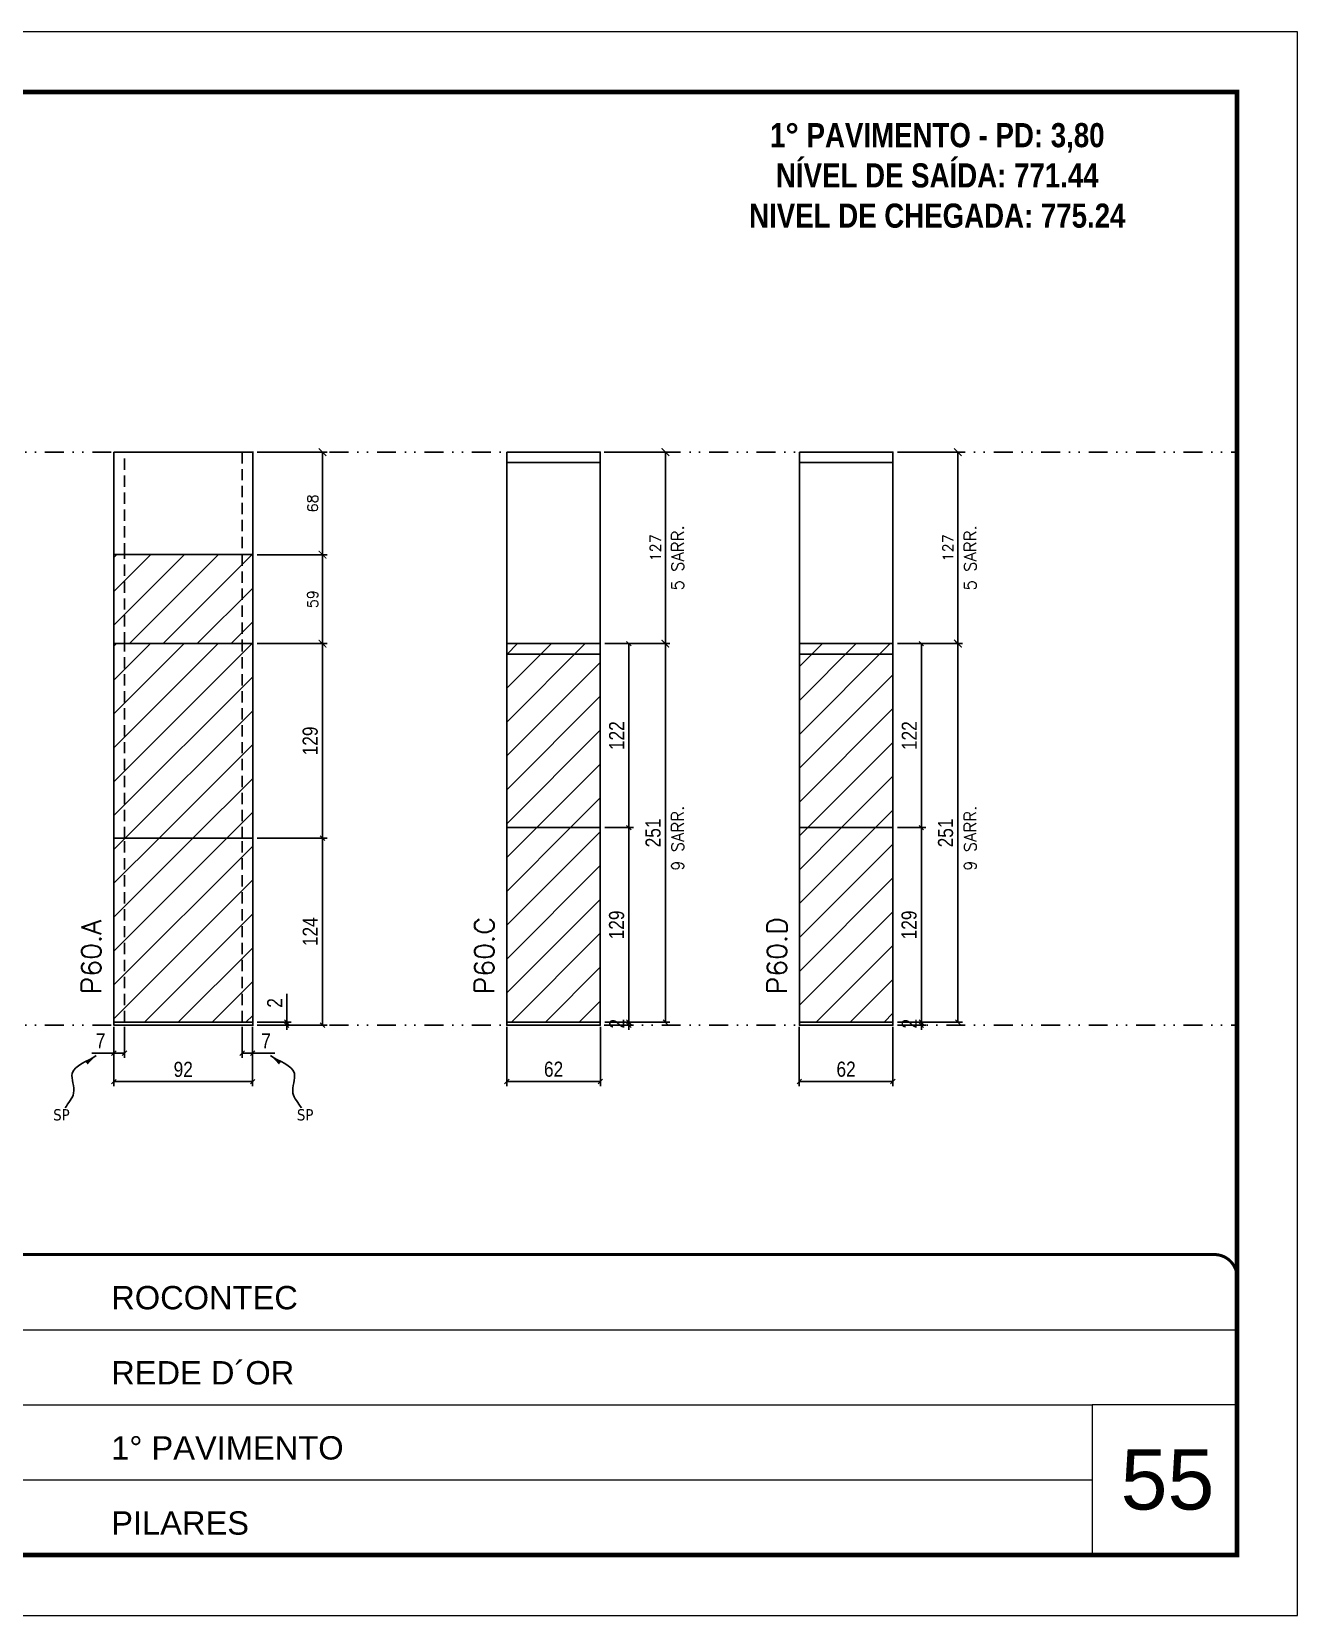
# Model space of a CAD drawing. Extents: x 2949 to 9203, y -16089 to 12527.
# Drawn here: x 6779 to 7618, y -3455 to -2405 of the extents above; entities that cross this region are included whole.
import ezdxf

# ---------------------------------------------------------------- set-up
doc = ezdxf.new("R2010")
doc.units = 0
for name, pattern in [('CONTINUO', [0]), ('DASHED', [0.75, 0.5, -0.25]), ('DIVIDE2', [0.625, 0.25, -0.125, 0, -0.125, 0, -0.125]), ('HIDDEN', [0.375, 0.25, -0.125])]:
    doc.linetypes.add(name, pattern=pattern)
for name, color, linetype, lineweight in [('CARIMBO', 255, 'Continuous', 9), ('Folhas', 255, 'Continuous', 9), ('Hachura', 251, 'Continuous', 9), ('SARRAFO DE PRESSAO', 251, 'DASHED', 9), ('Texto Seção', 7, 'Continuous', 15)]:
    doc.layers.add(name, color=color, linetype=linetype, lineweight=lineweight)
for name, color, linetype in [('COTA', 241, 'Continuous'), ('NOMENCLATURA', 7, 'Continuous'), ('Nível', 160, 'Continuous'), ('Painéis', 200, 'Continuous'), ('SARR_2.2x7', 40, 'Continuous'), ('Sarrafo de Pressão', 42, 'HIDDEN'), ('texto', 7, 'Continuous')]:
    doc.layers.add(name, color=color, linetype=linetype)
doc.styles.add('ARIAL', font='arial.ttf')
doc.styles.add('COTA TECNICA', font='techl___.ttf', dxfattribs={"height": 10})
doc.styles.add('COTA TECNICA-50', font='techl___.ttf', dxfattribs={"height": 10})
doc.styles.add('REGUA-120', font='ROMANS.shx', dxfattribs={"height": 15})
doc.styles.add('ROMANC', font='techb___.ttf', dxfattribs={"height": 2.5})
doc.styles.add('ROMANS', font='romans.shx')
doc.styles.get("Standard").update_dxf_attribs({"font": 'arial.ttf'})
doc.dimstyles.new('COTA PAINEL-50', dxfattribs={"dimtxt": 10, "dimasz": 3, "dimexe": 3, "dimexo": 3, "dimgap": 3, "dimtad": 1, "dimdec": 1, "dimzin": 12, "dimdsep": 46, "dimtxsty": 'COTA TECNICA-50', "dimblk1": 'OBLIQUE', "dimblk2": 'OBLIQUE', "dimsah": 1, "dimcen": 0.9, "dimclrd": 4, "dimclre": 4, "dimclrt": 240, "dimadec": 1, "dimazin": 3, "dimtfac": 1, "dimtdec": 1, "dimtmove": 0, "dimatfit": 3, "dimfxl": 1, "dimtolj": 1, "dimtzin": 12, "dimarcsym": 0})
doc.dimstyles.new('Cota Paínel', dxfattribs={"dimtxt": 7, "dimasz": 5, "dimexe": 3, "dimexo": 3, "dimgap": 3, "dimtad": 1, "dimdec": 1, "dimzin": 12, "dimdsep": 46, "dimtxsty": 'ROMANS', "dimblk": 'ARCHTICK', "dimcen": 0, "dimclrd": 4, "dimclre": 4, "dimclrt": 1, "dimadec": 1, "dimazin": 3, "dimtfac": 1, "dimtdec": 1, "dimtmove": 0, "dimatfit": 3, "dimldrblk": 'OBLIQUE', "dimfxl": 1, "dimtolj": 1, "dimtzin": 12, "dimarcsym": 0})
doc.dimstyles.new('PAINEL', dxfattribs={"dimtxt": 10, "dimasz": 3, "dimexe": 3, "dimexo": 3, "dimgap": 3, "dimtad": 1, "dimdec": 1, "dimzin": 12, "dimdsep": 46, "dimtxsty": 'COTA TECNICA', "dimblk1": 'OBLIQUE', "dimblk2": 'OBLIQUE', "dimsah": 1, "dimcen": 0.9, "dimclrd": 4, "dimclre": 4, "dimclrt": 240, "dimadec": 1, "dimazin": 3, "dimtfac": 1, "dimtdec": 1, "dimtmove": 0, "dimatfit": 3, "dimfxl": 1, "dimtolj": 1, "dimtzin": 12, "dimarcsym": 0})
doc.dimstyles.get("Standard").update_dxf_attribs({"dimtxt": 0.18, "dimasz": 0.18, "dimexe": 0.18, "dimexo": 0.0625, "dimgap": 0.09, "dimtad": 0, "dimtih": 1, "dimtoh": 1, "dimdec": 4, "dimzin": 0, "dimdsep": 46, "dimtxsty": 'Standard', "dimcen": 0.09, "dimadec": 0, "dimazin": 0, "dimtfac": 1, "dimtdec": 4, "dimtofl": 0, "dimtmove": 0, "dimatfit": 3, "dimfxl": 1, "dimtolj": 1, "dimtzin": 0, "dimarcsym": 0})
pattern_1 = [(45, (-124317.403, -31902.071), (-11.2253202, 11.2253202), [])]
pattern_2 = [(45, (-124612.854, -31902.071), (-11.2253202, 11.2253202), [])]

# ---------------------------------------------------------------- blocks, each defined once
blk = doc.blocks.new('9999999999')
at = {"color": 30, "linetype": 'CONTINUO'}
for p, q in [((98564.6, 34379.6), (99584, 34379.6)), ((98564.6, 34329.8), (99488, 34329.8)), ((99584, 34329.8), (99488, 34329.8)), ((99488, 34329.8), (99488, 34230.2)), ((98564.6, 34280), (99488, 34280))]:
    blk.add_line(p, q, dxfattribs=at)
at = {"color": 30, "linetype": 'CONTINUO', "const_width": 2}
blk.add_lwpolyline([(99584, 34230.2), (99584, 34414.4, 0.414214), (99569, 34429.4), (98229, 34429.4, 0.414214), (98214, 34414.4), (98214, 34245.2, 0.414214), (98229, 34230.2), (99584, 34230.2)], format="xyb", dxfattribs=at)
at = {"layer": 'Folhas'}
blk.add_lwpolyline([(98139, 34190.2), (99624, 34190.2), (99624, 35240.2), (98139, 35240.2)], close=True, dxfattribs=at)
at = {"layer": 'Folhas', "color": 30, "const_width": 3}
blk.add_lwpolyline([(98214, 34230.2), (99584, 34230.2), (99584, 35200.2), (98214, 35200.2)], close=True, dxfattribs=at)
at = {"color": 7, "linetype": 'Continuous', "ltscale": 5, "style": 'ARIAL'}
for s, height, p in [('ROCONTEC', 15.48, (98837.7, 34393.1)), ('REDE D´OR', 15.48, (98837.7, 34343.3)), ('1° PAVIMENTO', 15.483, (98837.7, 34293.5)), ('PILARES', 15.48, (98837.7, 34243.7))]:
    blk.add_text(s, height=height, dxfattribs=at).set_placement(p)
blk = doc.blocks.new('_Oblique')
at = {"color": 0, "linetype": 'ByBlock', "lineweight": -2}
blk.add_line((-0.5, -0.5), (0.5, 0.5), dxfattribs=at)
blk = doc.blocks.new('*D2032')
at = {"layer": 'COTA', "color": 4, "lineweight": -2, "transparency": 16777216}
for p, q in [((6833, -3064.5), (6833, -3103.9)), ((6925, -3064.5), (6925, -3103.9)), ((6833, -3100.9), (6925, -3100.9))]:
    blk.add_line(p, q, dxfattribs=at)
at = {"layer": 'Defpoints', "color": 0, "transparency": 16777216}
for p in [(6833, -3061.5), (6925, -3061.5), (6925, -3100.9)]:
    blk.add_point(p, dxfattribs=at)
at = {"layer": 'COTA', "color": 4, "lineweight": -2, "transparency": 16777216, "xscale": 3, "yscale": 3, "zscale": 3, "rotation": 180}
blk.add_blockref('_Oblique', (6833, -3100.9), dxfattribs=at)
at = {"layer": 'COTA', "color": 4, "lineweight": -2, "transparency": 16777216, "xscale": 3, "yscale": 3, "zscale": 3}
blk.add_blockref('_Oblique', (6925, -3100.9), dxfattribs=at)
at = {"layer": 'COTA', "color": 240, "transparency": 16777216, "insert": (6879, -3092.8), "char_height": 10, "attachment_point": 5, "style": 'COTA TECNICA'}
blk.add_mtext('\\A1;92', dxfattribs=at)
blk = doc.blocks.new('*D2033')
at = {"layer": 'COTA', "color": 4, "lineweight": -2, "transparency": 16777216}
for p, q in [((6840, -3064.5), (6840, -3085)), ((6833, -3066.5), (6833, -3085)), ((6833, -3082), (6818.3, -3082)), ((6840, -3082), (6833, -3082))]:
    blk.add_line(p, q, dxfattribs=at)
at = {"layer": 'Defpoints', "color": 0, "transparency": 16777216}
for p in [(6833, -3063.5), (6840, -3061.5), (6833, -3082)]:
    blk.add_point(p, dxfattribs=at)
at = {"layer": 'COTA', "color": 4, "lineweight": -2, "transparency": 16777216, "xscale": 3, "yscale": 3, "zscale": 3, "rotation": 180}
blk.add_blockref('_Oblique', (6833, -3082), dxfattribs=at)
at = {"layer": 'COTA', "color": 4, "lineweight": -2, "transparency": 16777216, "xscale": 3, "yscale": 3, "zscale": 3}
blk.add_blockref('_Oblique', (6840, -3082), dxfattribs=at)
at = {"layer": 'COTA', "color": 240, "transparency": 16777216, "insert": (6824.2, -3073.9), "char_height": 10, "attachment_point": 5, "style": 'COTA TECNICA-50'}
blk.add_mtext('\\A1;7', dxfattribs=at)
blk = doc.blocks.new('*D2035')
at = {"layer": 'COTA', "color": 4, "lineweight": -2, "transparency": 16777216}
for p, q in [((6918, -3064.5), (6918, -3085)), ((6925, -3066.5), (6925, -3085)), ((6918, -3082), (6925, -3082)), ((6925, -3082), (6939.8, -3082))]:
    blk.add_line(p, q, dxfattribs=at)
at = {"layer": 'Defpoints', "color": 0, "transparency": 16777216}
for p in [(6918, -3061.5), (6925, -3063.5), (6925, -3082)]:
    blk.add_point(p, dxfattribs=at)
at = {"layer": 'COTA', "color": 4, "lineweight": -2, "transparency": 16777216, "xscale": 3, "yscale": 3, "zscale": 3, "rotation": 180}
blk.add_blockref('_Oblique', (6918, -3082), dxfattribs=at)
at = {"layer": 'COTA', "color": 4, "lineweight": -2, "transparency": 16777216, "xscale": 3, "yscale": 3, "zscale": 3}
blk.add_blockref('_Oblique', (6925, -3082), dxfattribs=at)
at = {"layer": 'COTA', "color": 240, "transparency": 16777216, "insert": (6933.9, -3073.9), "char_height": 10, "attachment_point": 5, "style": 'COTA TECNICA-50'}
blk.add_mtext('\\A1;7', dxfattribs=at)
blk = doc.blocks.new('*D2036')
at = {"layer": 'COTA', "color": 4, "lineweight": -2, "transparency": 16777216}
for p, q in [((6928, -2939.5), (6974.3, -2939.5)), ((6971.3, -3063.5), (6971.3, -2939.5)), ((6928, -3063.5), (6974.3, -3063.5))]:
    blk.add_line(p, q, dxfattribs=at)
at = {"layer": 'Defpoints', "color": 0, "transparency": 16777216}
for p in [(6925, -2939.5), (6971.3, -2939.5), (6925, -3063.5)]:
    blk.add_point(p, dxfattribs=at)
at = {"layer": 'COTA', "color": 4, "lineweight": -2, "transparency": 16777216, "xscale": 3, "yscale": 3, "zscale": 3}
for p, rotation in [((6971.3, -2939.5), 90), ((6971.3, -3063.5), 270)]:
    blk.add_blockref('_Oblique', p, dxfattribs=dict(at, rotation=rotation))
at = {"layer": 'COTA', "color": 240, "transparency": 16777216, "insert": (6963.2, -3001.5), "char_height": 10, "attachment_point": 5, "rotation": 90, "style": 'COTA TECNICA-50'}
blk.add_mtext('\\A1;124', dxfattribs=at)
blk = doc.blocks.new('*D2037')
at = {"layer": 'COTA', "color": 4, "lineweight": -2, "transparency": 16777216}
for p, q in [((6947.6, -3061.5), (6947.6, -3042.7)), ((6928, -3061.5), (6950.6, -3061.5)), ((6928, -3063.5), (6950.6, -3063.5)), ((6947.6, -3063.5), (6947.6, -3061.5)), ((6947.6, -3063.5), (6947.6, -3066.5))]:
    blk.add_line(p, q, dxfattribs=at)
at = {"layer": 'Defpoints', "color": 0, "transparency": 16777216}
for p in [(6925, -3061.5), (6925, -3063.5), (6947.6, -3063.5)]:
    blk.add_point(p, dxfattribs=at)
at = {"layer": 'COTA', "color": 4, "lineweight": -2, "transparency": 16777216, "xscale": 3, "yscale": 3, "zscale": 3}
for p, rotation in [((6947.6, -3061.5), 270), ((6947.6, -3063.5), 90)]:
    blk.add_blockref('_Oblique', p, dxfattribs=dict(at, rotation=rotation))
at = {"layer": 'COTA', "color": 240, "transparency": 16777216, "insert": (6939.6, -3048.7), "char_height": 10, "attachment_point": 5, "rotation": 90, "style": 'COTA TECNICA-50'}
blk.add_mtext('\\A1;2', dxfattribs=at)
blk = doc.blocks.new('*D2038')
at = {"layer": 'COTA', "color": 4, "linetype": 'ByBlock', "lineweight": -2, "transparency": 16777216}
for p, q in [((6928, -2810.5), (6974.3, -2810.5)), ((6971.3, -2810.5), (6971.3, -2939.5)), ((6928, -2939.5), (6974.3, -2939.5))]:
    blk.add_line(p, q, dxfattribs=at)
at = {"layer": 'Defpoints', "color": 0, "linetype": 'ByBlock', "transparency": 16777216}
for p in [(6925, -2810.5), (6925, -2939.5), (6971.3, -2939.5)]:
    blk.add_point(p, dxfattribs=at)
at = {"layer": 'COTA', "color": 4, "linetype": 'ByBlock', "lineweight": -2, "transparency": 16777216, "xscale": 3, "yscale": 3, "zscale": 3}
for p, rotation in [((6971.3, -2810.5), 90), ((6971.3, -2939.5), 270)]:
    blk.add_blockref('_Oblique', p, dxfattribs=dict(at, rotation=rotation))
at = {"layer": 'COTA', "color": 240, "linetype": 'ByBlock', "transparency": 16777216, "insert": (6963.2, -2875), "char_height": 10, "attachment_point": 5, "rotation": 90, "style": 'COTA TECNICA'}
blk.add_mtext('\\A1;129', dxfattribs=at)
blk = doc.blocks.new('*D2039')
at = {"layer": 'COTA', "color": 4, "lineweight": -2, "transparency": 16777216}
for p, q in [((7093.5, -3064.5), (7093.5, -3103.8)), ((7155.5, -3064.5), (7155.5, -3103.8)), ((7093.5, -3100.8), (7155.5, -3100.8))]:
    blk.add_line(p, q, dxfattribs=at)
at = {"layer": 'Defpoints', "color": 0, "transparency": 16777216}
for p in [(7093.5, -3061.5), (7155.5, -3061.5), (7155.5, -3100.8)]:
    blk.add_point(p, dxfattribs=at)
at = {"layer": 'COTA', "color": 4, "lineweight": -2, "transparency": 16777216, "xscale": 3, "yscale": 3, "zscale": 3, "rotation": 180}
blk.add_blockref('_Oblique', (7093.5, -3100.8), dxfattribs=at)
at = {"layer": 'COTA', "color": 4, "lineweight": -2, "transparency": 16777216, "xscale": 3, "yscale": 3, "zscale": 3}
blk.add_blockref('_Oblique', (7155.5, -3100.8), dxfattribs=at)
at = {"layer": 'COTA', "color": 240, "transparency": 16777216, "insert": (7124.5, -3092.7), "char_height": 10, "attachment_point": 5, "style": 'COTA TECNICA'}
blk.add_mtext('\\A1;62', dxfattribs=at)
blk = doc.blocks.new('*D2040')
at = {"layer": 'COTA', "color": 4, "lineweight": -2, "transparency": 16777216}
for p, q in [((7158.5, -3061.5), (7177.4, -3061.5)), ((7158.5, -3063.5), (7177.4, -3063.5)), ((7174.4, -3061.5), (7174.4, -3058.5)), ((7174.4, -3063.5), (7174.4, -3061.5)), ((7174.4, -3063.5), (7174.4, -3066.5))]:
    blk.add_line(p, q, dxfattribs=at)
at = {"layer": 'Defpoints', "color": 0, "transparency": 16777216}
for p in [(7155.5, -3061.5), (7155.5, -3063.5), (7174.4, -3061.5)]:
    blk.add_point(p, dxfattribs=at)
at = {"layer": 'COTA', "color": 4, "lineweight": -2, "transparency": 16777216, "xscale": 3, "yscale": 3, "zscale": 3}
for p, rotation in [((7174.4, -3061.5), 270), ((7174.4, -3063.5), 90)]:
    blk.add_blockref('_Oblique', p, dxfattribs=dict(at, rotation=rotation))
at = {"layer": 'COTA', "color": 240, "transparency": 16777216, "insert": (7166.4, -3062.5), "char_height": 10, "attachment_point": 5, "rotation": 90, "style": 'COTA TECNICA-50'}
blk.add_mtext('\\A1;2', dxfattribs=at)
blk = doc.blocks.new('*D2052')
at = {"layer": 'COTA', "color": 4, "linetype": 'ByBlock', "lineweight": -2, "transparency": 16777216}
for p, q in [((7158.5, -2810.5), (7201.6, -2810.5)), ((7198.6, -3061.5), (7198.6, -2810.5)), ((7158.5, -3061.5), (7201.6, -3061.5))]:
    blk.add_line(p, q, dxfattribs=at)
at = {"layer": 'Defpoints', "color": 0, "linetype": 'ByBlock', "transparency": 16777216}
for p in [(7155.5, -2810.5), (7198.6, -2810.5), (7155.5, -3061.5)]:
    blk.add_point(p, dxfattribs=at)
at = {"layer": 'COTA', "color": 4, "linetype": 'ByBlock', "lineweight": -2, "transparency": 16777216, "xscale": 3, "yscale": 3, "zscale": 3}
for p, rotation in [((7198.6, -2810.5), 90), ((7198.6, -3061.5), 270)]:
    blk.add_blockref('_Oblique', p, dxfattribs=dict(at, rotation=rotation))
at = {"layer": 'COTA', "color": 240, "linetype": 'ByBlock', "transparency": 16777216, "insert": (7190.5, -2936), "char_height": 10, "attachment_point": 5, "rotation": 90, "style": 'COTA TECNICA'}
blk.add_mtext('\\A1;251', dxfattribs=at)
blk = doc.blocks.new('*D2053')
at = {"layer": 'COTA', "color": 4, "linetype": 'ByBlock', "lineweight": -2, "transparency": 16777216}
for p, q in [((7158.5, -2932.5), (7177.4, -2932.5)), ((7174.4, -3061.5), (7174.4, -2932.5)), ((7158.5, -3061.5), (7177.4, -3061.5))]:
    blk.add_line(p, q, dxfattribs=at)
at = {"layer": 'Defpoints', "color": 0, "linetype": 'ByBlock', "transparency": 16777216}
for p in [(7155.5, -2932.5), (7174.4, -2932.5), (7155.5, -3061.5)]:
    blk.add_point(p, dxfattribs=at)
at = {"layer": 'COTA', "color": 4, "linetype": 'ByBlock', "lineweight": -2, "transparency": 16777216, "xscale": 3, "yscale": 3, "zscale": 3}
for p, rotation in [((7174.4, -2932.5), 90), ((7174.4, -3061.5), 270)]:
    blk.add_blockref('_Oblique', p, dxfattribs=dict(at, rotation=rotation))
at = {"layer": 'COTA', "color": 240, "linetype": 'ByBlock', "transparency": 16777216, "insert": (7166.3, -2997), "char_height": 10, "attachment_point": 5, "rotation": 90, "style": 'COTA TECNICA'}
blk.add_mtext('\\A1;129', dxfattribs=at)
blk = doc.blocks.new('*D2054')
at = {"layer": 'COTA', "color": 4, "linetype": 'ByBlock', "lineweight": -2, "transparency": 16777216}
for p, q in [((7158.5, -2810.5), (7177.4, -2810.5)), ((7174.4, -2932.5), (7174.4, -2810.5)), ((7158.5, -2932.5), (7177.4, -2932.5))]:
    blk.add_line(p, q, dxfattribs=at)
at = {"layer": 'Defpoints', "color": 0, "linetype": 'ByBlock', "transparency": 16777216}
for p in [(7155.5, -2810.5), (7174.4, -2810.5), (7155.5, -2932.5)]:
    blk.add_point(p, dxfattribs=at)
at = {"layer": 'COTA', "color": 4, "linetype": 'ByBlock', "lineweight": -2, "transparency": 16777216, "xscale": 3, "yscale": 3, "zscale": 3}
for p, rotation in [((7174.4, -2810.5), 90), ((7174.4, -2932.5), 270)]:
    blk.add_blockref('_Oblique', p, dxfattribs=dict(at, rotation=rotation))
at = {"layer": 'COTA', "color": 240, "linetype": 'ByBlock', "transparency": 16777216, "insert": (7166.3, -2871.5), "char_height": 10, "attachment_point": 5, "rotation": 90, "style": 'COTA TECNICA'}
blk.add_mtext('\\A1;122', dxfattribs=at)
blk = doc.blocks.new('*D2041')
at = {"layer": 'COTA', "color": 4, "lineweight": -2, "transparency": 16777216}
for p, q in [((7287.4, -3064.5), (7287.4, -3103.8)), ((7349.4, -3064.5), (7349.4, -3103.8)), ((7287.4, -3100.8), (7349.4, -3100.8))]:
    blk.add_line(p, q, dxfattribs=at)
at = {"layer": 'Defpoints', "color": 0, "transparency": 16777216}
for p in [(7287.4, -3061.5), (7349.4, -3061.5), (7349.4, -3100.8)]:
    blk.add_point(p, dxfattribs=at)
at = {"layer": 'COTA', "color": 4, "lineweight": -2, "transparency": 16777216, "xscale": 3, "yscale": 3, "zscale": 3, "rotation": 180}
blk.add_blockref('_Oblique', (7287.4, -3100.8), dxfattribs=at)
at = {"layer": 'COTA', "color": 4, "lineweight": -2, "transparency": 16777216, "xscale": 3, "yscale": 3, "zscale": 3}
blk.add_blockref('_Oblique', (7349.4, -3100.8), dxfattribs=at)
at = {"layer": 'COTA', "color": 240, "transparency": 16777216, "insert": (7318.4, -3092.7), "char_height": 10, "attachment_point": 5, "style": 'COTA TECNICA'}
blk.add_mtext('\\A1;62', dxfattribs=at)
blk = doc.blocks.new('*D2042')
at = {"layer": 'COTA', "color": 4, "lineweight": -2, "transparency": 16777216}
for p, q in [((7352.4, -3061.5), (7371.3, -3061.5)), ((7352.4, -3063.5), (7371.3, -3063.5)), ((7368.3, -3061.5), (7368.3, -3058.5)), ((7368.3, -3063.5), (7368.3, -3061.5)), ((7368.3, -3063.5), (7368.3, -3066.5))]:
    blk.add_line(p, q, dxfattribs=at)
at = {"layer": 'Defpoints', "color": 0, "transparency": 16777216}
for p in [(7349.4, -3061.5), (7349.4, -3063.5), (7368.3, -3061.5)]:
    blk.add_point(p, dxfattribs=at)
at = {"layer": 'COTA', "color": 4, "lineweight": -2, "transparency": 16777216, "xscale": 3, "yscale": 3, "zscale": 3}
for p, rotation in [((7368.3, -3061.5), 270), ((7368.3, -3063.5), 90)]:
    blk.add_blockref('_Oblique', p, dxfattribs=dict(at, rotation=rotation))
at = {"layer": 'COTA', "color": 240, "transparency": 16777216, "insert": (7360.3, -3062.5), "char_height": 10, "attachment_point": 5, "rotation": 90, "style": 'COTA TECNICA-50'}
blk.add_mtext('\\A1;2', dxfattribs=at)
blk = doc.blocks.new('*D2055')
at = {"layer": 'COTA', "color": 4, "linetype": 'ByBlock', "lineweight": -2, "transparency": 16777216}
for p, q in [((7352.4, -2810.5), (7395.5, -2810.5)), ((7392.5, -3061.5), (7392.5, -2810.5)), ((7352.4, -3061.5), (7395.5, -3061.5))]:
    blk.add_line(p, q, dxfattribs=at)
at = {"layer": 'Defpoints', "color": 0, "linetype": 'ByBlock', "transparency": 16777216}
for p in [(7349.4, -2810.5), (7392.5, -2810.5), (7349.4, -3061.5)]:
    blk.add_point(p, dxfattribs=at)
at = {"layer": 'COTA', "color": 4, "linetype": 'ByBlock', "lineweight": -2, "transparency": 16777216, "xscale": 3, "yscale": 3, "zscale": 3}
for p, rotation in [((7392.5, -2810.5), 90), ((7392.5, -3061.5), 270)]:
    blk.add_blockref('_Oblique', p, dxfattribs=dict(at, rotation=rotation))
at = {"layer": 'COTA', "color": 240, "linetype": 'ByBlock', "transparency": 16777216, "insert": (7384.4, -2936), "char_height": 10, "attachment_point": 5, "rotation": 90, "style": 'COTA TECNICA'}
blk.add_mtext('\\A1;251', dxfattribs=at)
blk = doc.blocks.new('*D2056')
at = {"layer": 'COTA', "color": 4, "linetype": 'ByBlock', "lineweight": -2, "transparency": 16777216}
for p, q in [((7352.4, -2932.5), (7371.3, -2932.5)), ((7368.3, -3061.5), (7368.3, -2932.5)), ((7352.4, -3061.5), (7371.3, -3061.5))]:
    blk.add_line(p, q, dxfattribs=at)
at = {"layer": 'Defpoints', "color": 0, "linetype": 'ByBlock', "transparency": 16777216}
for p in [(7349.4, -2932.5), (7368.3, -2932.5), (7349.4, -3061.5)]:
    blk.add_point(p, dxfattribs=at)
at = {"layer": 'COTA', "color": 4, "linetype": 'ByBlock', "lineweight": -2, "transparency": 16777216, "xscale": 3, "yscale": 3, "zscale": 3}
for p, rotation in [((7368.3, -2932.5), 90), ((7368.3, -3061.5), 270)]:
    blk.add_blockref('_Oblique', p, dxfattribs=dict(at, rotation=rotation))
at = {"layer": 'COTA', "color": 240, "linetype": 'ByBlock', "transparency": 16777216, "insert": (7360.2, -2997), "char_height": 10, "attachment_point": 5, "rotation": 90, "style": 'COTA TECNICA'}
blk.add_mtext('\\A1;129', dxfattribs=at)
blk = doc.blocks.new('*D2057')
at = {"layer": 'COTA', "color": 4, "linetype": 'ByBlock', "lineweight": -2, "transparency": 16777216}
for p, q in [((7352.4, -2810.5), (7371.3, -2810.5)), ((7368.3, -2932.5), (7368.3, -2810.5)), ((7352.4, -2932.5), (7371.3, -2932.5))]:
    blk.add_line(p, q, dxfattribs=at)
at = {"layer": 'Defpoints', "color": 0, "linetype": 'ByBlock', "transparency": 16777216}
for p in [(7349.4, -2810.5), (7368.3, -2810.5), (7349.4, -2932.5)]:
    blk.add_point(p, dxfattribs=at)
at = {"layer": 'COTA', "color": 4, "linetype": 'ByBlock', "lineweight": -2, "transparency": 16777216, "xscale": 3, "yscale": 3, "zscale": 3}
for p, rotation in [((7368.3, -2810.5), 90), ((7368.3, -2932.5), 270)]:
    blk.add_blockref('_Oblique', p, dxfattribs=dict(at, rotation=rotation))
at = {"layer": 'COTA', "color": 240, "linetype": 'ByBlock', "transparency": 16777216, "insert": (7360.3, -2871.5), "char_height": 10, "attachment_point": 5, "rotation": 90, "style": 'COTA TECNICA'}
blk.add_mtext('\\A1;122', dxfattribs=at)
blk = doc.blocks.new('_ArchTick')
at = {"color": 0, "linetype": 'ByBlock', "const_width": 0.15}
blk.add_lwpolyline([(-0.5, -0.5), (0.5, 0.5)], dxfattribs=at)
blk = doc.blocks.new('*D2034')
at = {"layer": 'COTA', "color": 4, "lineweight": -2, "transparency": 16777216}
for p, q in [((6928, -2751.5), (6974.3, -2751.5)), ((6971.3, -2810.5), (6971.3, -2751.5)), ((6928, -2810.5), (6974.3, -2810.5))]:
    blk.add_line(p, q, dxfattribs=at)
at = {"layer": 'Defpoints', "color": 0, "transparency": 16777216}
for p in [(6925, -2751.5), (6971.3, -2751.5), (6925, -2810.5)]:
    blk.add_point(p, dxfattribs=at)
at = {"layer": 'COTA', "color": 4, "lineweight": -2, "transparency": 16777216, "xscale": 5, "yscale": 5, "zscale": 5}
for p, rotation in [((6971.3, -2751.5), 90), ((6971.3, -2810.5), 270)]:
    blk.add_blockref('_ArchTick', p, dxfattribs=dict(at, rotation=rotation))
at = {"layer": 'COTA', "color": 1, "transparency": 16777216, "insert": (6964.8, -2781), "char_height": 7, "attachment_point": 5, "rotation": 90, "style": 'ROMANS'}
blk.add_mtext('\\A1;59', dxfattribs=at)
blk = doc.blocks.new('*D2050')
at = {"layer": 'COTA', "color": 4, "lineweight": -2, "transparency": 16777216}
for p, q in [((7158.5, -2683.5), (7201.6, -2683.5)), ((7198.6, -2810.5), (7198.6, -2683.5)), ((7158.5, -2810.5), (7201.6, -2810.5))]:
    blk.add_line(p, q, dxfattribs=at)
at = {"layer": 'Defpoints', "color": 0, "transparency": 16777216}
for p in [(7155.5, -2683.5), (7198.6, -2683.5), (7155.5, -2810.5)]:
    blk.add_point(p, dxfattribs=at)
at = {"layer": 'COTA', "color": 4, "lineweight": -2, "transparency": 16777216, "xscale": 5, "yscale": 5, "zscale": 5}
for p, rotation in [((7198.6, -2683.5), 90), ((7198.6, -2810.5), 270)]:
    blk.add_blockref('_ArchTick', p, dxfattribs=dict(at, rotation=rotation))
at = {"layer": 'COTA', "color": 1, "transparency": 16777216, "insert": (7192.1, -2747), "char_height": 7, "attachment_point": 5, "rotation": 90, "style": 'ROMANS'}
blk.add_mtext('\\A1;127', dxfattribs=at)
blk = doc.blocks.new('*D2051')
at = {"layer": 'COTA', "color": 4, "lineweight": -2, "transparency": 16777216}
for p, q in [((7352.4, -2683.5), (7395.5, -2683.5)), ((7392.5, -2810.5), (7392.5, -2683.5)), ((7352.4, -2810.5), (7395.5, -2810.5))]:
    blk.add_line(p, q, dxfattribs=at)
at = {"layer": 'Defpoints', "color": 0, "transparency": 16777216}
for p in [(7349.4, -2683.5), (7392.5, -2683.5), (7349.4, -2810.5)]:
    blk.add_point(p, dxfattribs=at)
at = {"layer": 'COTA', "color": 4, "lineweight": -2, "transparency": 16777216, "xscale": 5, "yscale": 5, "zscale": 5}
for p, rotation in [((7392.5, -2683.5), 90), ((7392.5, -2810.5), 270)]:
    blk.add_blockref('_ArchTick', p, dxfattribs=dict(at, rotation=rotation))
at = {"layer": 'COTA', "color": 1, "transparency": 16777216, "insert": (7386, -2747), "char_height": 7, "attachment_point": 5, "rotation": 90, "style": 'ROMANS'}
blk.add_mtext('\\A1;127', dxfattribs=at)
blk = doc.blocks.new('*D2059')
at = {"layer": 'COTA', "color": 4, "lineweight": -2, "transparency": 16777216}
for p, q in [((6928, -2683.5), (6974.3, -2683.5)), ((6971.3, -2751.5), (6971.3, -2683.5)), ((6928, -2751.5), (6974.3, -2751.5))]:
    blk.add_line(p, q, dxfattribs=at)
at = {"layer": 'Defpoints', "color": 0, "transparency": 16777216}
for p in [(6925, -2683.5), (6971.3, -2683.5), (6925, -2751.5)]:
    blk.add_point(p, dxfattribs=at)
at = {"layer": 'COTA', "color": 4, "lineweight": -2, "transparency": 16777216, "xscale": 5, "yscale": 5, "zscale": 5}
for p, rotation in [((6971.3, -2683.5), 90), ((6971.3, -2751.5), 270)]:
    blk.add_blockref('_ArchTick', p, dxfattribs=dict(at, rotation=rotation))
at = {"layer": 'COTA', "color": 1, "transparency": 16777216, "insert": (6964.8, -2717.5), "char_height": 7, "attachment_point": 5, "rotation": 90, "style": 'ROMANS'}
blk.add_mtext('\\A1;68', dxfattribs=at)

msp = doc.modelspace()

# ---------------------------------------------------------------- hatches: boundary and pattern name
at = {"layer": 'Hachura'}
h = msp.add_hatch(dxfattribs=at)
h.set_pattern_fill('ANSI31', color=256, scale=5)
h.paths.add_polyline_path([(6925.05, -2751.46), (6833.05, -2751.46), (6833.05, -2810.46), (6925.05, -2810.46)])
at = {"layer": 'Hachura', "linetype": 'ByBlock'}
h = msp.add_hatch(dxfattribs=at)
h.set_pattern_fill('ANSI31', color=256, scale=5)
h.set_pattern_definition(pattern_1)
h.paths.add_polyline_path([(6925.05, -2810.46), (6833.05, -2810.46), (6833.05, -2939.46), (6925.05, -2939.46)])
h = msp.add_hatch(dxfattribs=at)
h.set_pattern_fill('ANSI31', color=256, scale=5)
h.set_pattern_definition(pattern_2)
h.paths.add_polyline_path([(7093.49, -2932.46), (7155.49, -2932.46), (7155.49, -2810.46), (7093.49, -2810.46)])
h = msp.add_hatch(dxfattribs=at)
h.set_pattern_fill('ANSI31', color=256, scale=5)
h.set_pattern_definition(pattern_2)
h.paths.add_polyline_path([(7287.42, -2932.46), (7349.42, -2932.46), (7349.42, -2810.46), (7287.42, -2810.46)])
h = msp.add_hatch(dxfattribs=at)
h.set_pattern_fill('ANSI31', color=256, scale=5)
h.set_pattern_definition(pattern_1)
h.paths.add_polyline_path([(6925.05, -2939.46), (6833.05, -2939.46), (6833.05, -3061.46), (6925.05, -3061.46)])
h = msp.add_hatch(dxfattribs=at)
h.set_pattern_fill('ANSI31', color=256, scale=5)
h.set_pattern_definition(pattern_2)
h.paths.add_polyline_path([(7155.49, -2932.46), (7093.49, -2932.46), (7093.49, -3061.46), (7155.49, -3061.46)])
h = msp.add_hatch(dxfattribs=at)
h.set_pattern_fill('ANSI31', color=256, scale=5)
h.set_pattern_definition(pattern_2)
h.paths.add_polyline_path([(7349.42, -2932.46), (7287.42, -2932.46), (7287.42, -3061.46), (7349.42, -3061.46)])

# ---------------------------------------------------------------- linework, layer by layer
at = {"layer": 'Nível', "color": 4, "linetype": 'DIVIDE2', "ltscale": 50}
for p, q in [((6567.19, -2683.46), (7577.53, -2683.46)), ((6567.19, -3063.46), (7577.53, -3063.46))]:
    msp.add_line(p, q, dxfattribs=at)
at = {"layer": 'Painéis'}
for p, q in [((6833.05, -2683.46), (6925.05, -2683.46)), ((6833.05, -2751.46), (6833.05, -2683.46)), ((6925.05, -2683.46), (6925.05, -2751.46)), ((6833.05, -2751.46), (6925.05, -2751.46)), ((6833.05, -2810.46), (6833.05, -2751.46)), ((6925.05, -2751.46), (6925.05, -2810.46)), ((6925.05, -2810.46), (6833.05, -2810.46)), ((7093.49, -2810.46), (7155.49, -2810.46)), ((7155.49, -2810.46), (7093.49, -2810.46)), ((7093.49, -2810.46), (7093.49, -2810.46)), ((7155.49, -2810.46), (7155.49, -2810.46)), ((7287.42, -2810.46), (7349.42, -2810.46)), ((7349.42, -2810.46), (7287.42, -2810.46)), ((7287.42, -2810.46), (7287.42, -2810.46)), ((7349.42, -2810.46), (7349.42, -2810.46)), ((7093.49, -2932.46), (7155.49, -2932.46)), ((7287.42, -2932.46), (7349.42, -2932.46))]:
    msp.add_line(p, q, dxfattribs=at)
for points in [[(7093.49, -2683.46), (7155.49, -2683.46), (7155.49, -2810.46), (7093.49, -2810.46)], [(7287.42, -2683.46), (7349.42, -2683.46), (7349.42, -2810.46), (7287.42, -2810.46)], [(6833.05, -2939.46), (6925.05, -2939.46), (6925.05, -2810.46), (6833.05, -2810.46)], [(7093.49, -3061.46), (7155.49, -3061.46), (7155.49, -2810.46), (7093.49, -2810.46)], [(7287.42, -3061.46), (7349.42, -3061.46), (7349.42, -2810.46), (7287.42, -2810.46)], [(6833.05, -3061.46), (6925.05, -3061.46), (6925.05, -2939.46), (6833.05, -2939.46)], [(6833.05, -3061.46), (6925.05, -3061.46), (6925.05, -3063.46), (6833.05, -3063.46)], [(7093.49, -3061.46), (7155.49, -3061.46), (7155.49, -3063.46), (7093.49, -3063.46)], [(7287.42, -3061.46), (7349.42, -3061.46), (7349.42, -3063.46), (7287.42, -3063.46)]]:
    msp.add_lwpolyline(points, close=True, dxfattribs=at)
at = {"layer": 'SARR_2.2x7'}
for p, q in [((7093.49, -2690.46), (7155.49, -2690.46)), ((7287.42, -2690.46), (7349.42, -2690.46)), ((7093.49, -2817.46), (7155.49, -2817.46)), ((7287.42, -2817.46), (7349.42, -2817.46))]:
    msp.add_line(p, q, dxfattribs=at)
at = {"layer": 'Sarrafo de Pressão', "ltscale": 30}
for p, q in [((6840.05, -2751.46), (6840.05, -2683.46)), ((6918.05, -2683.46), (6918.05, -2751.46)), ((6840.05, -2810.46), (6840.05, -2751.46)), ((6918.05, -2751.46), (6918.05, -2810.46)), ((6840.05, -2939.46), (6840.05, -2810.46)), ((6918.05, -2939.46), (6918.05, -2810.46)), ((6840.05, -3061.46), (6840.05, -2939.46)), ((6918.05, -3061.46), (6918.05, -2939.46))]:
    msp.add_line(p, q, dxfattribs=at)

# ---------------------------------------------------------------- block references
at = {"layer": 'SARRAFO DE PRESSAO', "color": 6, "linetype": 'ByBlock'}
msp.add_blockref('9999999999', (-92006.44, -37644.95), dxfattribs=at)

# ---------------------------------------------------------------- texts
at = {"layer": 'CARIMBO', "style": 'ARIAL'}
msp.add_text('55', height=40, dxfattribs=at).set_placement((7500.39, -3384.6))
at = {"layer": 'NOMENCLATURA', "color": 2, "insert": (7378.86, -2438.68), "char_height": 16, "attachment_point": 2, "style": 'ROMANC'}
msp.add_mtext_dynamic_manual_height_columns('\\P1° PAVIMENTO - PD: 3,80\\PNÍVEL DE SAÍDA: 771.44\\PNIVEL DE CHEGADA: 775.24', width=300.2766, gutter_width=1, heights=[0], dxfattribs=at)
at = {"layer": 'texto', "color": 0, "char_height": 7.5, "attachment_point": 5}
for insert in [(6798.27, -3122.95), (6959.83, -3122.95)]:
    msp.add_mtext('{\\fTahoma|b0|i0|c0|p34;\\C4;SP}', dxfattribs=dict(at, insert=insert))
at = {"layer": 'Texto Seção', "linetype": 'Continuous', "style": 'ROMANS'}
for s, p in [('5 SARR.', (7210.76, -2775.2)), ('5 SARR.', (7404.69, -2775.2)), ('9 SARR.', (7210.76, -2961.09)), ('9 SARR.', (7404.69, -2961.09))]:
    msp.add_text(s, height=8, rotation=90, dxfattribs=at).set_placement(p)
at = {"layer": 'Texto Seção', "char_height": 13, "width": 285.3299, "attachment_point": 7, "rotation": 90, "style": 'REGUA-120'}
for s, insert in [('P60.A', (6824.5, -3042.99)), ('P60.C', (7085.16, -3042.99)), ('P60.D', (7279.09, -3042.99))]:
    msp.add_mtext(s, dxfattribs=dict(at, insert=insert))

# ---------------------------------------------------------------- dimensions: what is measured, and where the dimension line sits
at = {"layer": 'COTA'}
for base, p1, p2, angle, dimstyle, picture, middle in [((6971.29, -2683.46), (6925.05, -2751.46), (6925.05, -2683.46), 90, 'Cota Paínel', '*D2059', (6964.79, -2717.46)), ((7198.58, -2683.46), (7155.49, -2810.46), (7155.49, -2683.46), 90, 'Cota Paínel', '*D2050', (7192.08, -2746.96)), ((7392.5, -2683.46), (7349.42, -2810.46), (7349.42, -2683.46), 90, 'Cota Paínel', '*D2051', (7386, -2746.96)), ((6971.29, -2751.46), (6925.05, -2810.46), (6925.05, -2751.46), 90, 'Cota Paínel', '*D2034', (6964.79, -2780.96)), ((6971.29, -2939.46), (6925.05, -3063.46), (6925.05, -2939.46), 90, 'COTA PAINEL-50', '*D2036', (6963.21, -3001.46)), ((6833.05, -3081.97), (6840.05, -3061.46), (6833.05, -3063.46), 180, 'COTA PAINEL-50', '*D2033', (6824.18, -3073.9))]:
    dim = msp.add_linear_dim(base=base, p1=p1, p2=p2, angle=angle, dimstyle=dimstyle, dxfattribs=at)
    dim.commit()
    dim.dimension.update_dxf_attribs({"geometry": picture, "text_midpoint": middle})
at = {"layer": 'COTA', "linetype": 'ByBlock'}
for base, p1, p2, picture, middle in [((6971.29, -2939.46), (6925.05, -2810.46), (6925.05, -2939.46), '*D2038', (6963.2, -2874.96)), ((7198.58, -2810.46), (7155.49, -3061.46), (7155.49, -2810.46), '*D2052', (7190.47, -2935.96)), ((7392.5, -2810.46), (7349.42, -3061.46), (7349.42, -2810.46), '*D2055', (7384.39, -2935.96)), ((7174.4, -2932.46), (7155.49, -3061.46), (7155.49, -2932.46), '*D2053', (7166.31, -2996.96)), ((7368.33, -2932.46), (7349.42, -3061.46), (7349.42, -2932.46), '*D2056', (7360.24, -2996.96))]:
    dim = msp.add_linear_dim(base=base, p1=p1, p2=p2, angle=90, dimstyle='PAINEL', dxfattribs=at)
    dim.commit()
    dim.dimension.update_dxf_attribs({"geometry": picture, "text_midpoint": middle})
for base, p1, p2, picture, middle in [((7174.4, -2810.46), (7155.49, -2932.46), (7155.49, -2810.46), '*D2054', (7166.34, -2871.46)), ((7368.33, -2810.46), (7349.42, -2932.46), (7349.42, -2810.46), '*D2057', (7360.27, -2871.46))]:
    dim = msp.add_linear_dim(base=base, p1=p1, p2=p2, angle=90, dimstyle='PAINEL', override={"dimtmove": 1}, dxfattribs=at)
    dim.commit()
    dim.dimension.update_dxf_attribs({"geometry": picture, "text_midpoint": middle})
at = {"layer": 'COTA'}
for base, p1, p2, picture, middle in [((6947.57, -3063.46), (6925.05, -3061.46), (6925.05, -3063.46), '*D2037', (6947.57, -3048.71)), ((7174.4, -3061.46), (7155.49, -3063.46), (7155.49, -3061.46), '*D2040', (7174.4, -3062.46)), ((7368.33, -3061.46), (7349.42, -3063.46), (7349.42, -3061.46), '*D2042', (7368.33, -3062.46))]:
    dim = msp.add_linear_dim(base=base, p1=p1, p2=p2, angle=90, dimstyle='COTA PAINEL-50', dxfattribs=at)
    dim.commit()
    dim.dimension.update_dxf_attribs({"geometry": picture, "text_midpoint": middle, "dimtype": 160})
for base, p1, p2, picture, middle in [((6925.05, -3100.91), (6833.05, -3061.46), (6925.05, -3061.46), '*D2032', (6879.05, -3092.82)), ((7155.49, -3100.8), (7093.49, -3061.46), (7155.49, -3061.46), '*D2039', (7124.49, -3092.7)), ((7349.42, -3100.8), (7287.42, -3061.46), (7349.42, -3061.46), '*D2041', (7318.42, -3092.7))]:
    dim = msp.add_linear_dim(base=base, p1=p1, p2=p2, dimstyle='PAINEL', override={"dimarcsym": 2}, dxfattribs=at)
    dim.commit()
    dim.dimension.update_dxf_attribs({"geometry": picture, "text_midpoint": middle})
dim = msp.add_linear_dim(base=(6925.05, -3081.97), p1=(6918.05, -3061.46), p2=(6925.05, -3063.46), dimstyle='COTA PAINEL-50', dxfattribs=at)
dim.commit()
dim.dimension.update_dxf_attribs({"geometry": '*D2035', "text_midpoint": (6933.91, -3073.9)})

# ---------------------------------------------------------------- leaders
at = {"layer": 'COTA', "path_type": 1}
for points in [[(6821.22, -3083.64), (6805.43, -3095.47), (6806.36, -3108.48), (6800.81, -3118.26)], [(6936.88, -3083.64), (6952.66, -3095.47), (6951.74, -3108.48), (6957.29, -3118.26)]]:
    msp.add_leader(points, dimstyle='Standard', override={"dimasz": 8}, dxfattribs=at)

doc.saveas('drawing.dxf')
